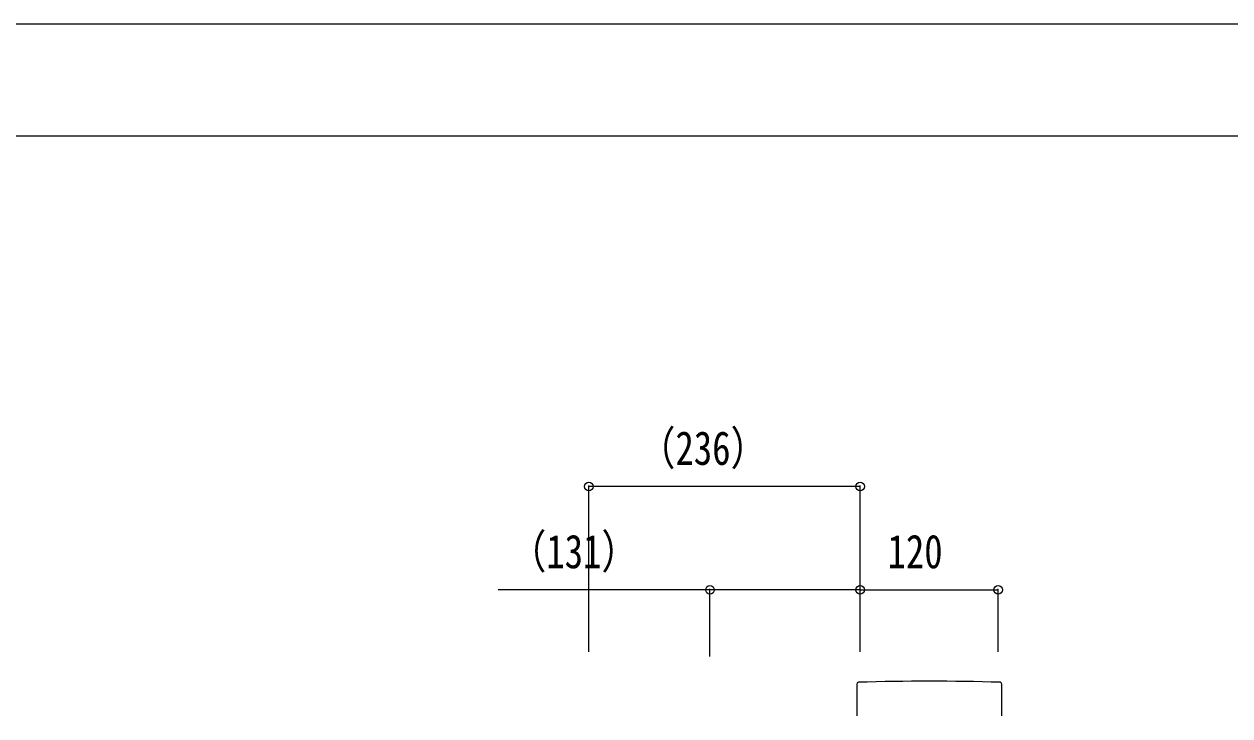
# Model space of a CAD drawing. Units: millimetres, scale not verified. Extents: x -2102 to 2103, y -1485 to 1485.
# Drawn here: x 5 to 1054, y 883 to 1485 of the extents above; entities that cross this region are included whole.
import ezdxf
from ezdxf.enums import TextEntityAlignment as Align

# ---------------------------------------------------------------- set-up
doc = ezdxf.new("R2010")
doc.units = ezdxf.units.MM
doc.header["$LTSCALE"] = 8
for name, color, linetype in [('0-3_YKK_13', 4, 'Continuous'), ('0-5_YKK_D', 6, 'Continuous'), ('0-6_YKK_ZWAK', 7, 'Continuous')]:
    doc.layers.add(name, color=color, linetype=linetype)
doc.styles.add('ＭＳ ゴシック', font='')
doc.styles.get('ＭＳ ゴシック').set_extended_font_data('MS Gothic')

msp = doc.modelspace()

# ---------------------------------------------------------------- linework, layer by layer
at = {"layer": '0-3_YKK_13'}
for p, q in [((729.61, 910.556), (729.61, 882.799)), ((855.61, 882.799), (855.61, 910.556))]:
    msp.add_line(p, q, dxfattribs=at)
for centre, radius, start, end in [((792.61, -1087.5), 2000.5, 88.23692, 91.76308), ((731.106, 910.557), 1.496, 91.73613, 180.02696), ((854.113, 910.557), 1.496, 359.97304, 88.26387)]:
    msp.add_arc(centre, radius, start, end, dxfattribs=at)
at = {"layer": '0-5_YKK_D'}
for p, q in [((496.524, 938.5), (496.524, 1083.5)), ((732.61, 1082.5), (496.524, 1082.5)), ((732.61, 938.5), (732.61, 1083.5)), ((601.93, 934.464), (601.93, 993.5)), ((732.61, 938.5), (732.61, 993.5)), ((732.61, 939.5), (732.61, 993.5)), ((732.61, 992.5), (852.61, 992.5)), ((852.61, 938.5), (852.61, 993.5))]:
    msp.add_line(p, q, dxfattribs=at)
msp.add_lwpolyline([(732.61, 992.5), (601.93, 992.5), (417.597, 992.5)], dxfattribs=at)
for centre in [(496.524, 1082.5), (732.61, 1082.5), (601.93, 992.5), (732.61, 992.5), (732.61, 992.5), (852.61, 992.5)]:
    msp.add_circle(centre, 3.75, dxfattribs=at)
at = {"layer": '0-6_YKK_ZWAK'}
msp.add_line((1947.61, 1387.5), (-1952.39, 1387.5), dxfattribs=at)
msp.add_lwpolyline([(-2102.4, -1485), (2102.6, -1485), (2102.6, 1485), (-2102.4, 1485)], close=True, dxfattribs=at)

# ---------------------------------------------------------------- texts
at = {"layer": '0-5_YKK_D', "style": 'ＭＳ ゴシック', "width": 0.8}
for s, p in [('（236）', (539.9, 1092.5)), ('（131）', (427.597, 1002.5)), ('120', (756.343, 1002.5))]:
    msp.add_text(s, height=29.33, dxfattribs=at).set_placement(p, align=Align.BOTTOM_LEFT)

doc.saveas('drawing.dxf')
